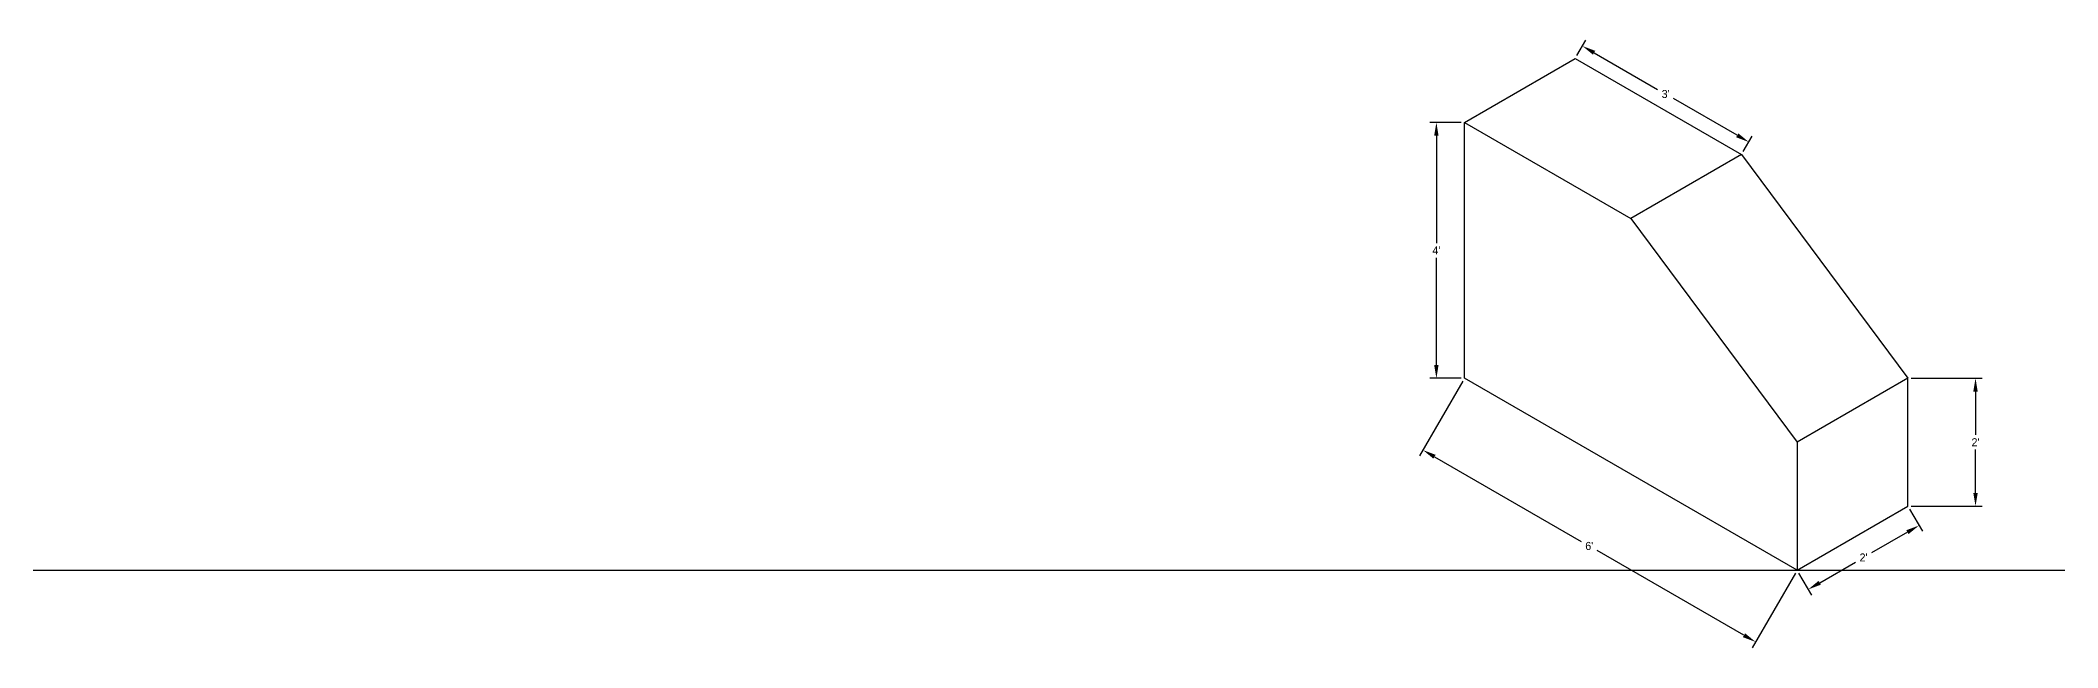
# Model space of a CAD drawing. Header units: inches. Extents: x -4986 to 2855, y 772 to 2053.
# Drawn here: x 1817.7 to 2195.9, y 772.5 to 886.4 of the extents above; entities that cross this region are included whole.
import ezdxf

# ---------------------------------------------------------------- set-up
doc = ezdxf.new("R2010")
doc.units = ezdxf.units.IN
doc.dimstyles.new('ISO-25', dxfattribs={"dimtxt": 1.5, "dimasz": 2.5, "dimexe": 1.25, "dimexo": 0.625, "dimtad": 0, "dimtih": 1, "dimtoh": 1, "dimlunit": 3, "dimtxsty": 'Standard', "dimcen": 2.5, "dimadec": 0, "dimazin": 0, "dimtfac": 1, "dimtmove": 0, "dimatfit": 3, "dimfxl": 1, "dimarcsym": 0})

# ---------------------------------------------------------------- blocks, each defined once
blk = doc.blocks.new('*D2')
at = {"color": 0, "lineweight": -2}
for p, q in [((2084.37, 822.48), (2076.28, 808.47)), ((2079.07, 808.3), (2106.58, 792.42)), ((2137.09, 774.8), (2109.58, 790.68)), ((2146.72, 786.48), (2138.63, 772.47))]:
    blk.add_line(p, q, dxfattribs=at)
at = {"color": 0}
for points in [[(2079.27, 808.66), (2078.86, 807.94), (2076.9, 809.55)], [(2137.3, 775.16), (2136.88, 774.44), (2139.26, 773.55)]]:
    blk.add_solid(points, dxfattribs=at)
at = {"layer": 'Defpoints', "color": 0}
for p in [(2084.68, 823.02), (2076.9, 809.55), (2147.03, 787.02)]:
    blk.add_point(p, dxfattribs=at)
at = {"color": 0, "insert": (2108.08, 791.55), "char_height": 1.5, "attachment_point": 5}
blk.add_mtext("6'", dxfattribs=at)
blk = doc.blocks.new('*D3')
at = {"color": 0, "lineweight": -2}
for p, q in [((2168.44, 823.02), (2181.75, 823.02)), ((2180.5, 820.52), (2180.5, 812.39)), ((2180.5, 801.52), (2180.5, 809.64)), ((2168.44, 799.02), (2181.75, 799.02))]:
    blk.add_line(p, q, dxfattribs=at)
at = {"color": 0}
for points in [[(2180.08, 820.52), (2180.91, 820.52), (2180.5, 823.02)], [(2180.08, 801.52), (2180.91, 801.52), (2180.5, 799.02)]]:
    blk.add_solid(points, dxfattribs=at)
at = {"layer": 'Defpoints', "color": 0}
for p in [(2167.82, 823.02), (2167.82, 799.02), (2180.5, 799.02)]:
    blk.add_point(p, dxfattribs=at)
at = {"color": 0, "insert": (2180.5, 811.02), "char_height": 1.5, "attachment_point": 5}
blk.add_mtext("2'", dxfattribs=at)
blk = doc.blocks.new('*D4')
at = {"color": 0, "lineweight": -2}
for p, q in [((2168.13, 798.48), (2170.53, 794.32)), ((2167.74, 794.15), (2161.01, 790.27)), ((2151.29, 784.65), (2158.01, 788.53)), ((2147.34, 786.48), (2149.75, 782.32))]:
    blk.add_line(p, q, dxfattribs=at)
at = {"color": 0}
for points in [[(2167.53, 794.51), (2167.95, 793.79), (2169.91, 795.4)], [(2151.08, 785.01), (2151.5, 784.29), (2149.12, 783.4)]]:
    blk.add_solid(points, dxfattribs=at)
at = {"layer": 'Defpoints', "color": 0}
for p in [(2167.82, 799.02), (2169.91, 795.4), (2147.03, 787.02)]:
    blk.add_point(p, dxfattribs=at)
at = {"color": 0, "insert": (2159.51, 789.4), "char_height": 1.5, "attachment_point": 5}
blk.add_mtext("2'", dxfattribs=at)
blk = doc.blocks.new('*D5')
at = {"color": 0, "lineweight": -2}
for p, q in [((2084.05, 871.02), (2078.17, 871.02)), ((2079.42, 868.52), (2079.42, 848.39)), ((2079.42, 825.52), (2079.42, 845.64)), ((2084.05, 823.02), (2078.17, 823.02))]:
    blk.add_line(p, q, dxfattribs=at)
at = {"color": 0}
for points in [[(2079, 868.52), (2079.83, 868.52), (2079.42, 871.02)], [(2079, 825.52), (2079.83, 825.52), (2079.42, 823.02)]]:
    blk.add_solid(points, dxfattribs=at)
at = {"layer": 'Defpoints', "color": 0}
for p in [(2084.68, 871.02), (2079.42, 823.02), (2084.68, 823.02)]:
    blk.add_point(p, dxfattribs=at)
at = {"color": 0, "insert": (2079.42, 847.02), "char_height": 1.5, "attachment_point": 5}
blk.add_mtext("4'", dxfattribs=at)
blk = doc.blocks.new('*D6')
at = {"color": 0, "lineweight": -2}
for p, q in [((2105.78, 883.56), (2107.44, 886.44)), ((2108.98, 884.11), (2120.9, 877.22)), ((2135.83, 868.61), (2123.9, 875.49)), ((2136.95, 865.56), (2138.62, 868.44))]:
    blk.add_line(p, q, dxfattribs=at)
at = {"color": 0}
for points in [[(2109.19, 884.47), (2108.77, 883.75), (2106.81, 885.36)], [(2136.03, 868.97), (2135.62, 868.25), (2137.99, 867.36)]]:
    blk.add_solid(points, dxfattribs=at)
at = {"layer": 'Defpoints', "color": 0}
for p in [(2105.46, 883.02), (2137.99, 867.36), (2136.64, 865.02)]:
    blk.add_point(p, dxfattribs=at)
at = {"color": 0, "insert": (2122.4, 876.36), "char_height": 1.5, "attachment_point": 5}
blk.add_mtext("3'", dxfattribs=at)

msp = doc.modelspace()

# ---------------------------------------------------------------- linework, layer by layer
for p, q in [((2084.678, 871.019), (2105.463, 883.019)), ((2105.463, 883.019), (2136.64, 865.019)), ((2084.678, 823.019), (2084.678, 871.019)), ((2084.678, 871.019), (2115.855, 853.019)), ((2136.64, 865.019), (2115.855, 853.019)), ((2136.64, 865.019), (2167.817, 823.019)), ((2115.855, 853.019), (2147.032, 811.019)), ((2147.032, 787.019), (2084.678, 823.019)), ((2167.817, 823.019), (2147.032, 811.019)), ((2167.817, 799.019), (2167.817, 823.019)), ((2147.032, 811.019), (2147.032, 787.019)), ((2147.032, 787.019), (2167.817, 799.019)), ((1439.466, 787.019), (2854.598, 787.019))]:
    msp.add_line(p, q)

# ---------------------------------------------------------------- dimensions: what is measured, and where the dimension line sits
for p1, p2, distance, picture, middle in [((2105.463, 883.019), (2136.64, 865.019), 2.701, '*D6', (2122.402, 876.358)), ((2084.678, 871.019), (2084.678, 823.019), -5.262, '*D5', (2079.417, 847.019)), ((2147.032, 787.019), (2084.678, 823.019), 15.554, '*D2', (2108.078, 791.549)), ((2147.032, 787.019), (2167.817, 799.019), -4.179, '*D4', (2159.514, 789.399))]:
    dim = msp.add_aligned_dim(p1=p1, p2=p2, distance=distance, dimstyle='ISO-25')
    dim.commit()
    dim.dimension.update_dxf_attribs({"geometry": picture, "text_midpoint": middle})
dim = msp.add_linear_dim(base=(2180.496, 799.019), p1=(2167.817, 823.019), p2=(2167.817, 799.019), angle=90, dimstyle='ISO-25')
dim.commit()
dim.dimension.update_dxf_attribs({"geometry": '*D3', "text_midpoint": (2180.496, 811.019)})

doc.saveas('drawing.dxf')
